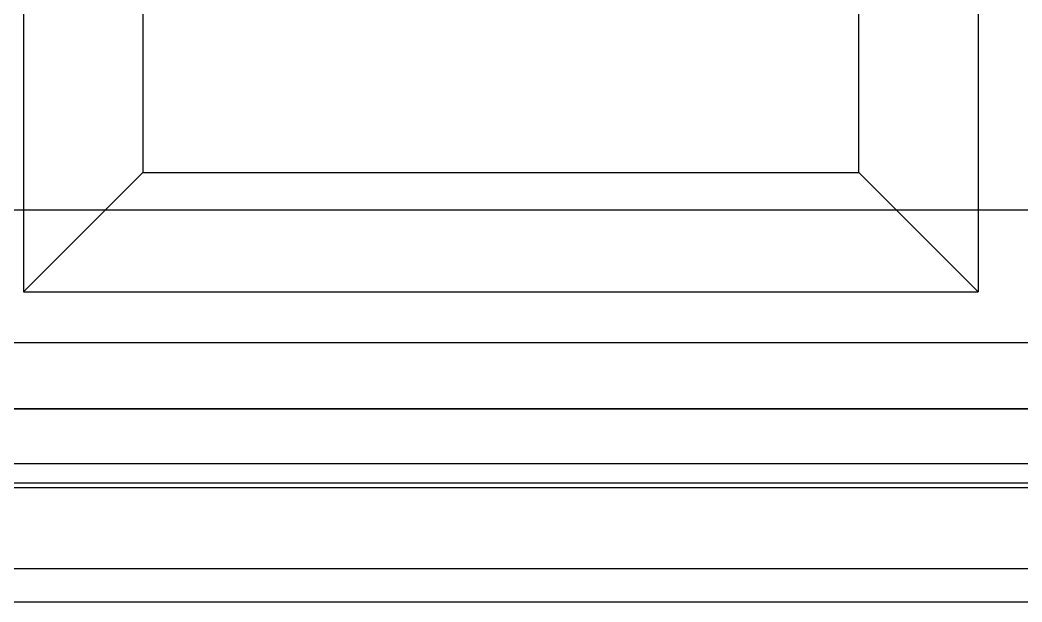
# Model space of a CAD drawing. Header units: inches. Extents: x 3778 to 56227, y -16914 to 35091.
# Drawn here: x 46323 to 47230, y -11604 to -11077 of the extents above; entities that cross this region are included whole.
import ezdxf

# ---------------------------------------------------------------- set-up
doc = ezdxf.new("R2010")
doc.units = ezdxf.units.IN
doc.header["$LTSCALE"] = 100
doc.header["$MEASUREMENT"] = 0
doc.layers.add('04-WIN', color=4, linetype='Continuous')
doc.layers.add('RC-LIGHT', color=7, linetype='Continuous')

# ---------------------------------------------------------------- blocks, each defined once
blk = doc.blocks.new('cjscjdeh')
at = {"color": 8}
for p, q in [((154169.3, 69984.99), (154169.3, 69520.77)), ((155033.66, 69984.99), (155033.66, 69520.77)), ((154277.43, 69952.84), (154277.43, 69628.9)), ((154925.53, 69628.9), (154925.53, 69952.84)), ((154277.43, 69628.9), (154169.3, 69520.77)), ((154277.43, 69628.9), (154925.53, 69628.9)), ((155033.66, 69520.77), (154925.53, 69628.9)), ((154169.3, 69520.77), (155033.66, 69520.77)), ((153159.52, 69474.91), (155159.52, 69474.91)), ((153159.52, 69414.88), (155159.52, 69414.88))]:
    blk.add_line(p, q, dxfattribs=at)
at = {"layer": '04-WIN'}
for p, q in [((155584.52, 69364.88), (153544.52, 69364.88)), ((155589.52, 69269.88), (153549.52, 69269.88))]:
    blk.add_line(p, q, dxfattribs=at)
blk.add_lwpolyline([(153519.52, 69239.88), (155619.52, 69239.88), (155619.52, 69414.88), (153519.52, 69414.88)], close=True, dxfattribs=at)
blk.add_lwpolyline([(153541.04, 69343.62), (155588, 69343.62), (155588, 69347.62), (153541.04, 69347.62), (153541.04, 69343.62), (153541.04, 69347.62)], dxfattribs=at)

msp = doc.modelspace()

# ---------------------------------------------------------------- linework, layer by layer
at = {"layer": 'RC-LIGHT'}
msp.add_line((48941.55, -11248.95), (45316.55, -11248.95), dxfattribs=at)

# ---------------------------------------------------------------- block references
msp.add_blockref('cjscjdeh', (-107842.97, -80843.84))

doc.saveas('drawing.dxf')
